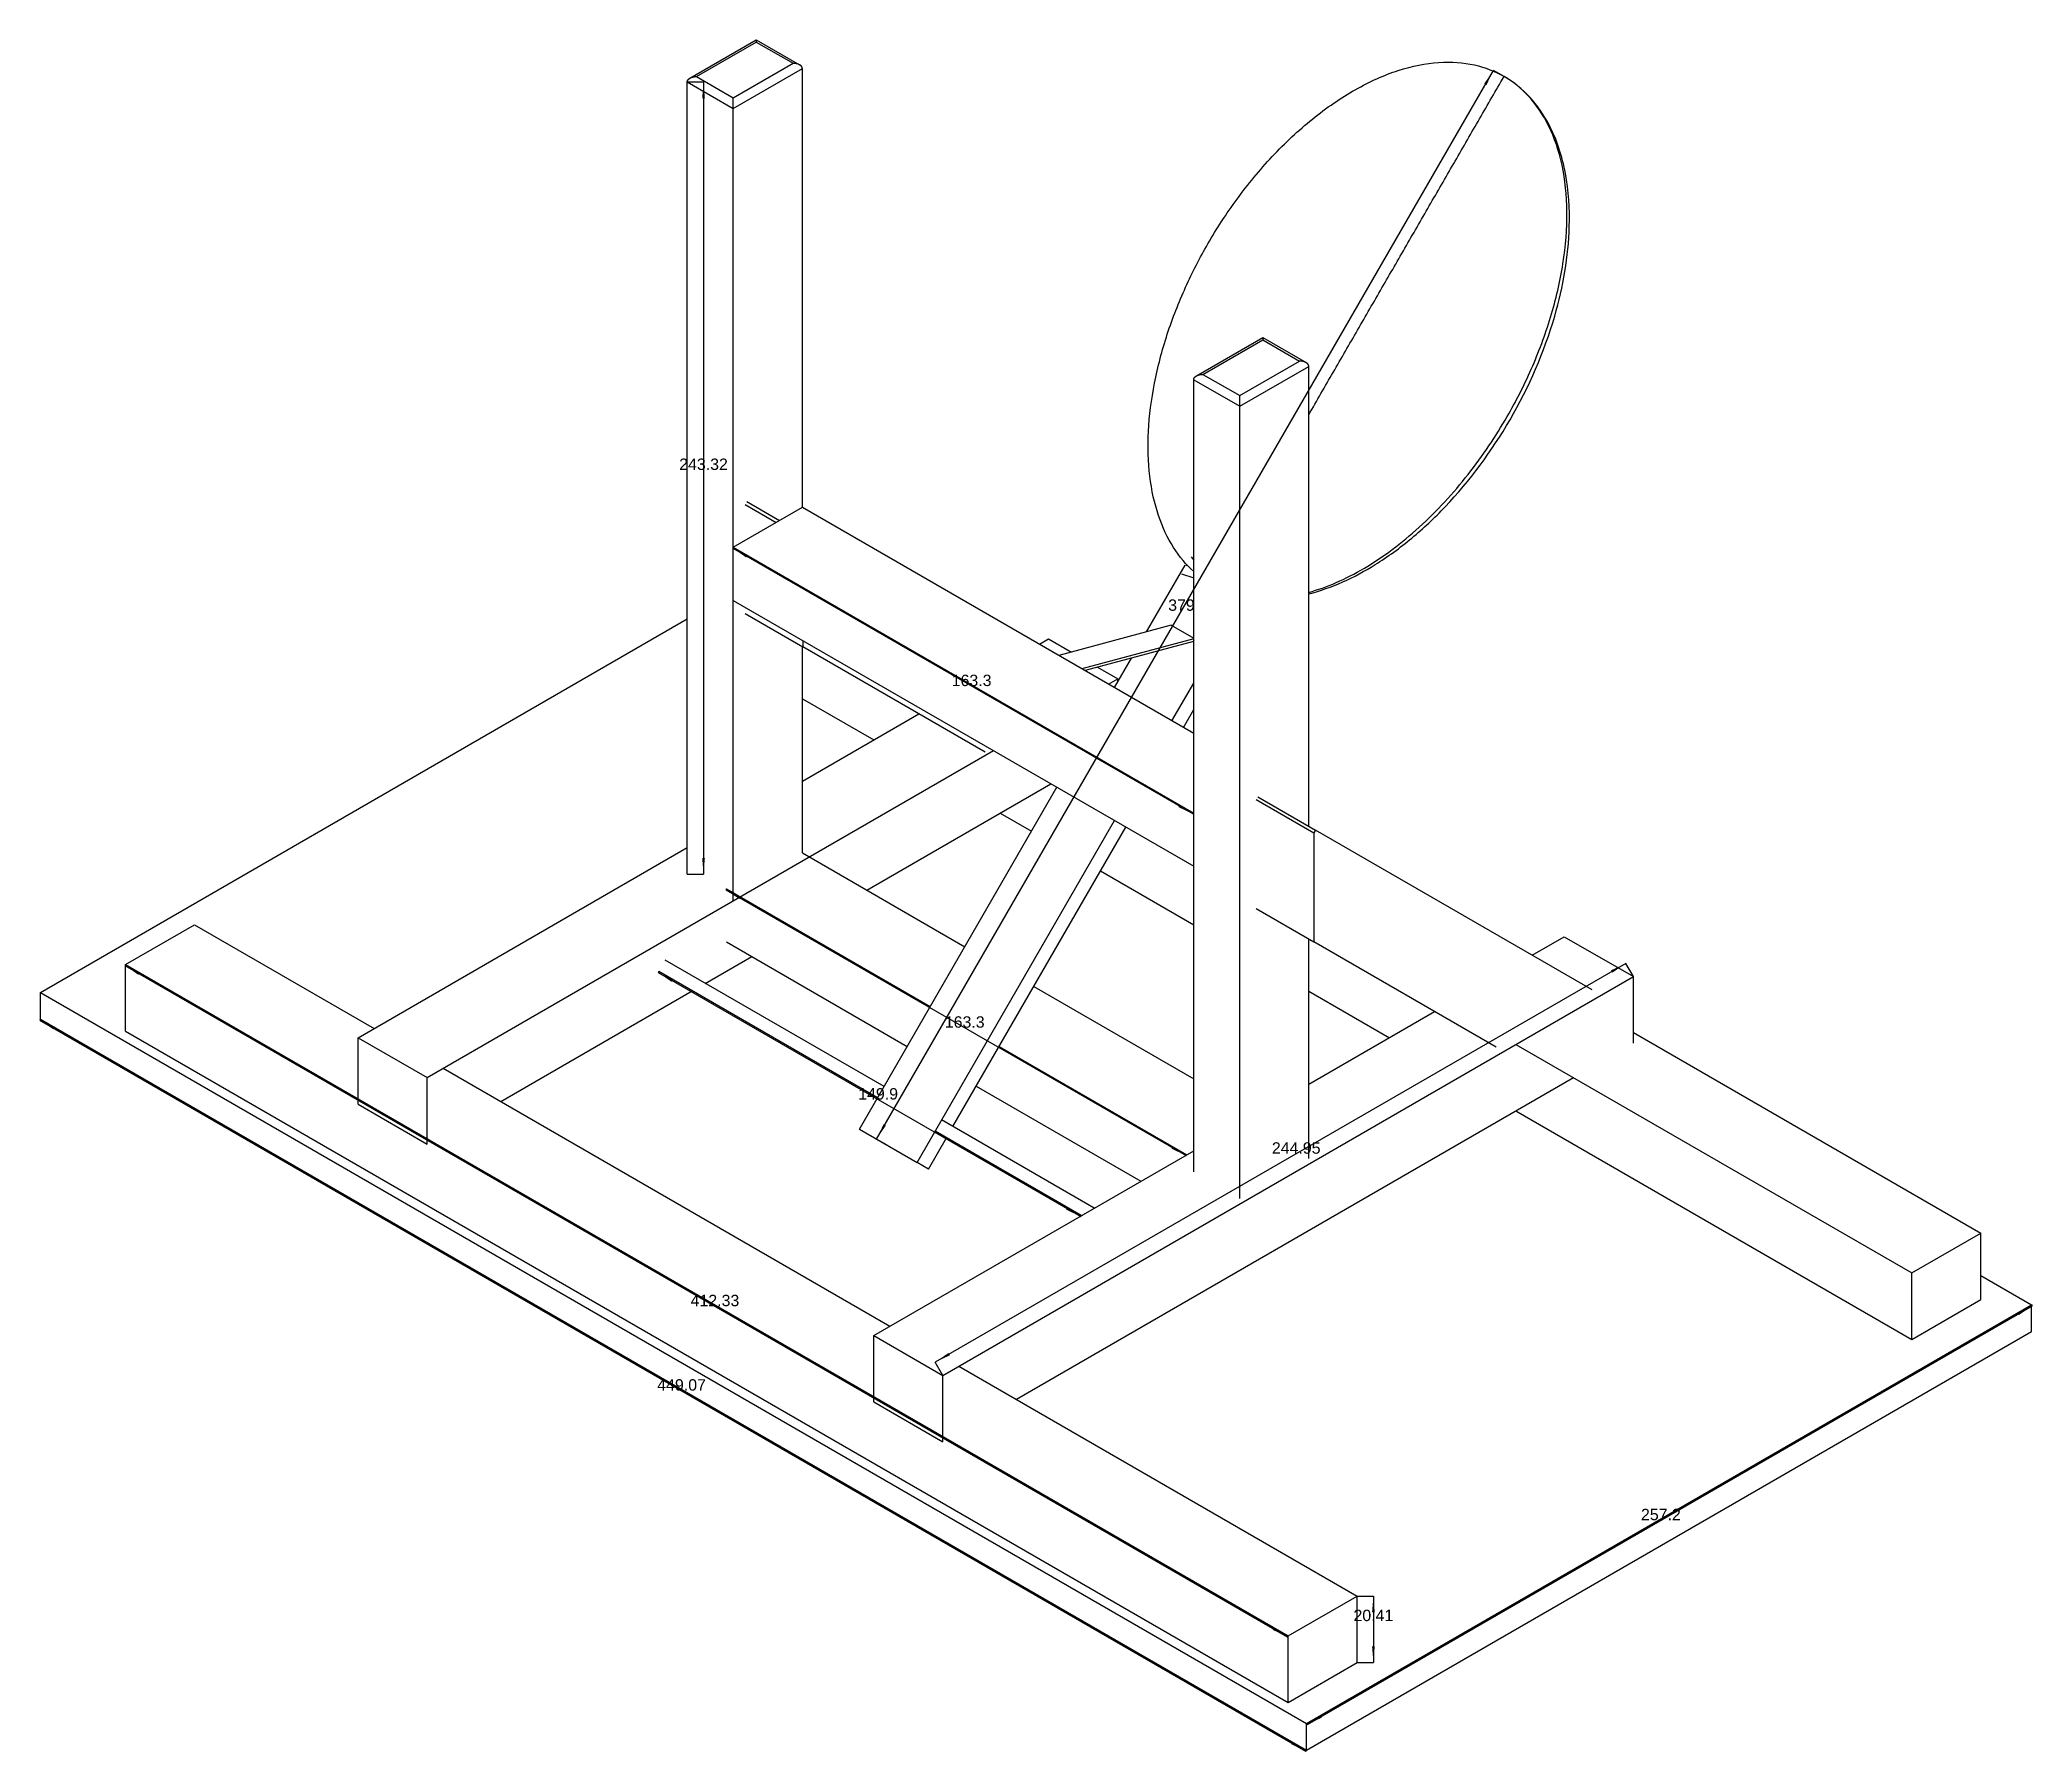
# Model space of a CAD drawing. Header units: millimetres. Extents: x 43 to 655, y 61 to 587.
import ezdxf
from ezdxf.enums import TextEntityAlignment as Align

# ---------------------------------------------------------------- set-up
doc = ezdxf.new("R2010")
doc.units = ezdxf.units.MM
doc.layers.get('0').update_dxf_attribs({"linetype": 'CONTINUOUS'})
for name, color, linetype in [('Dimension014', 7, 'CONTINUOUS'), ('Dimension015', 7, 'CONTINUOUS'), ('Dimension016', 7, 'CONTINUOUS'), ('Dimension017', 7, 'CONTINUOUS'), ('Dimension018', 7, 'CONTINUOUS'), ('Dimension019', 7, 'CONTINUOUS'), ('Dimension020', 7, 'CONTINUOUS'), ('Dimension021', 7, 'CONTINUOUS'), ('Dimension022', 7, 'CONTINUOUS'), ('Dimension023', 7, 'CONTINUOUS'), ('View002', 7, 'CONTINUOUS')]:
    doc.layers.add(name, color=color, linetype=linetype)
doc.styles.get("Standard").update_dxf_attribs({"font": 'arial.ttf'})
doc.dimstyles.get("Standard").update_dxf_attribs({"dimscale": 0, "dimtxt": 2.5, "dimasz": 2.5, "dimexe": 1.25, "dimexo": 0.625, "dimtad": 1, "dimtxsty": 'STANDARD', "dimcen": 2.5, "dimazin": 3, "dimtfac": 1, "dimtmove": 0, "dimatfit": 3})

# ---------------------------------------------------------------- blocks, each defined once
blk = doc.blocks.new('*Dimension014')
at = {"color": 0}
for points in [[(47.2041, 283.829), (46.7874, 283.107), (42.6656, 285.968)], [(427.453, 64.2922), (427.036, 63.5705), (431.574, 61.4314)]]:
    blk.add_solid(points, dxfattribs=at)
at = {"layer": 'Dimension014'}
for p, q in [((42.8331, 286.258), (42.6656, 285.968)), ((42.6656, 285.968), (431.574, 61.4314)), ((431.742, 61.7214), (431.574, 61.4314))]:
    blk.add_line(p, q, dxfattribs=at)
blk.add_text('449.07', height=3.5, dxfattribs=at).set_placement((239.787, 172.16), align=Align.CENTER)
blk = doc.blocks.new('*Dimension015')
at = {"color": 0}
for points in [[(73.367, 300.567), (72.9504, 299.845), (68.8286, 302.706)], [(421.796, 99.4016), (421.379, 98.6799), (425.918, 96.5407)]]:
    blk.add_solid(points, dxfattribs=at)
at = {"layer": 'Dimension015'}
for p, q in [((68.9961, 302.996), (68.8286, 302.706)), ((68.8286, 302.706), (425.918, 96.5407)), ((426.085, 96.8308), (425.918, 96.5407))]:
    blk.add_line(p, q, dxfattribs=at)
blk.add_text('412.33', height=3.5, dxfattribs=at).set_placement((250.041, 198.083), align=Align.CENTER)
blk = doc.blocks.new('*Dimension016')
at = {"color": 0}
for points in [[(451.882, 104.078), (452.715, 104.078), (452.298, 109.078)], [(451.882, 93.6658), (452.715, 93.6658), (452.298, 88.6658)]]:
    blk.add_solid(points, dxfattribs=at)
at = {"layer": 'Dimension016'}
for p, q in [((447.298, 109.078), (452.298, 109.078)), ((452.298, 109.078), (452.298, 88.6658)), ((447.298, 88.6658), (452.298, 88.6658))]:
    blk.add_line(p, q, dxfattribs=at)
blk.add_text('20.41', height=3.5, dxfattribs=at).set_placement((452.298, 101.372), align=Align.CENTER)
blk = doc.blocks.new('*Dimension017')
at = {"color": 0}
for points in [[(650.109, 196.055), (650.526, 195.334), (654.648, 198.195)], [(436.031, 72.4572), (436.448, 71.7355), (431.909, 69.5963)]]:
    blk.add_solid(points, dxfattribs=at)
at = {"layer": 'Dimension017'}
for p, q in [((431.909, 69.5963), (654.648, 198.195)), ((654.48, 198.485), (654.648, 198.195)), ((431.742, 69.8864), (431.909, 69.5963))]:
    blk.add_line(p, q, dxfattribs=at)
blk.add_text('257.2', height=3.5, dxfattribs=at).set_placement((540.611, 132.355), align=Align.CENTER)
blk = doc.blocks.new('*Dimension018')
at = {"color": 0}
for points in [[(525.697, 300.501), (525.28, 301.223), (529.818, 303.362)], [(322.225, 183.027), (321.808, 183.748), (317.686, 180.888)]]:
    blk.add_solid(points, dxfattribs=at)
at = {"layer": 'Dimension018'}
for p, q in [((529.818, 303.362), (317.686, 180.888)), ((532.151, 299.322), (529.818, 303.362)), ((320.019, 176.847), (317.686, 180.888))]:
    blk.add_line(p, q, dxfattribs=at)
blk.add_text('244.95', height=3.5, dxfattribs=at).set_placement((428.585, 244.915), align=Align.CENTER)
blk = doc.blocks.new('*Dimension019')
at = {"color": 0}
for points in [[(260.043, 428.757), (259.627, 428.035), (255.505, 430.896)], [(392.804, 352.107), (392.388, 351.386), (396.926, 349.246)]]:
    blk.add_solid(points, dxfattribs=at)
at = {"layer": 'Dimension019'}
for p, q in [((255.672, 431.186), (255.505, 430.896)), ((255.505, 430.896), (396.926, 349.246)), ((397.094, 349.536), (396.926, 349.246))]:
    blk.add_line(p, q, dxfattribs=at)
blk.add_text('163.3', height=3.5, dxfattribs=at).set_placement((328.883, 388.531), align=Align.CENTER)
blk = doc.blocks.new('*Dimension020')
at = {"color": 0}
for points in [[(237.123, 298.427), (236.706, 297.705), (232.584, 300.566)], [(358.277, 228.478), (357.861, 227.756), (362.399, 225.617)]]:
    blk.add_solid(points, dxfattribs=at)
at = {"layer": 'Dimension020'}
for p, q in [((232.752, 300.856), (232.584, 300.566)), ((232.584, 300.566), (362.399, 225.617)), ((362.567, 225.907), (362.399, 225.617))]:
    blk.add_line(p, q, dxfattribs=at)
blk.add_text('149.9', height=3.5, dxfattribs=at).set_placement((300.159, 261.551), align=Align.CENTER)
blk = doc.blocks.new('*Dimension021')
at = {"color": 0}
for points in [[(257.922, 323.837), (257.505, 323.115), (253.383, 325.976)], [(390.683, 247.187), (390.266, 246.466), (394.805, 244.327)]]:
    blk.add_solid(points, dxfattribs=at)
at = {"layer": 'Dimension021'}
for p, q in [((253.551, 326.266), (253.383, 325.976)), ((253.383, 325.976), (394.805, 244.327)), ((394.972, 244.617), (394.805, 244.327))]:
    blk.add_line(p, q, dxfattribs=at)
blk.add_text('163.3', height=3.5, dxfattribs=at).set_placement((326.762, 283.611), align=Align.CENTER)
blk = doc.blocks.new('*Dimension022')
at = {"color": 0}
for points in [[(487.03, 573.093), (486.309, 573.51), (489.169, 577.632)], [(302.53, 253.53), (301.809, 253.947), (299.669, 249.408)]]:
    blk.add_solid(points, dxfattribs=at)
at = {"layer": 'Dimension022'}
for p, q in [((299.669, 249.408), (489.169, 577.632)), ((492.417, 575.757), (489.169, 577.632)), ((302.917, 247.533), (299.669, 249.408))]:
    blk.add_line(p, q, dxfattribs=at)
blk.add_text('379', height=3.5, dxfattribs=at).set_placement((393.337, 411.645), align=Align.CENTER)
blk = doc.blocks.new('*Dimension023')
at = {"color": 0}
for points in [[(246.113, 569.073), (246.947, 569.073), (246.53, 574.073)], [(246.113, 335.757), (246.947, 335.757), (246.53, 330.757)]]:
    blk.add_solid(points, dxfattribs=at)
at = {"layer": 'Dimension023'}
for p, q in [((241.53, 574.073), (246.53, 574.073)), ((246.53, 574.073), (246.53, 330.757)), ((241.53, 330.757), (246.53, 330.757))]:
    blk.add_line(p, q, dxfattribs=at)
blk.add_text('243.32', height=3.5, dxfattribs=at).set_placement((246.53, 454.915), align=Align.CENTER)

msp = doc.modelspace()

# ---------------------------------------------------------------- linework, layer by layer
at = {"layer": 'View002'}
for p, q in [((242.359, 575.228), (262.743, 586.997)), ((244.359, 575.706), (262.743, 586.32)), ((262.743, 586.997), (276.057, 579.31)), ((262.743, 586.32), (274.057, 579.789)), ((244.359, 575.706), (255.672, 569.174)), ((255.672, 569.174), (274.057, 579.789)), ((255.672, 565.908), (276.885, 578.156)), ((276.885, 443.434), (276.885, 578.156)), ((241.53, 330.757), (241.53, 574.073)), ((241.53, 574.073), (255.672, 565.908)), ((255.672, 322.592), (255.672, 565.908)), ((397.922, 483.78), (418.307, 495.549)), ((399.922, 484.258), (418.307, 494.873)), ((418.307, 495.549), (431.621, 487.863)), ((418.307, 494.873), (429.621, 488.341)), ((399.922, 484.258), (411.236, 477.726)), ((411.236, 477.726), (429.621, 488.341)), ((411.236, 474.46), (432.449, 486.708)), ((432.449, 345.505), (432.449, 486.708)), ((397.094, 239.309), (397.094, 482.625)), ((397.094, 482.625), (411.236, 474.46)), ((411.236, 231.144), (411.236, 474.46)), ((255.672, 431.186), (276.885, 443.434)), ((259.328, 444.301), (268.858, 438.799)), ((259.828, 445.167), (269.858, 439.376)), ((276.885, 443.434), (397.094, 374.031)), ((255.672, 414.856), (255.672, 431.186)), ((255.672, 431.186), (397.094, 349.536)), ((382.622, 405.183), (394.432, 425.637)), ((393.31, 423.007), (397.094, 421.754)), ((394.73, 425.465), (394.949, 425.846)), ((396.31, 428.203), (397.094, 427.184)), ((255.672, 414.856), (397.094, 333.207)), ((259.328, 410.815), (277.006, 400.609)), ((42.8331, 294.423), (241.53, 409.141)), ((390.172, 407.206), (355.654, 397.957)), ((390.172, 407.206), (397.094, 403.21)), ((276.885, 337.289), (276.885, 400.678)), ((277.006, 402.539), (277.006, 400.609)), ((333.006, 368.277), (277.006, 400.609)), ((349.717, 401.384), (352.546, 403.017)), ((352.546, 403.017), (359.518, 398.992)), ((397.094, 403.083), (362.725, 393.874)), ((397.06, 402.229), (363.725, 393.297)), ((397.094, 402.392), (397.06, 402.229)), ((367.589, 394.332), (373.759, 390.77)), ((372.751, 388.086), (377.962, 397.112)), ((370.931, 389.137), (373.759, 390.77)), ((373.759, 389.831), (373.759, 390.77)), ((390.429, 377.879), (397.094, 389.423)), ((276.885, 384.646), (298.806, 371.99)), ((276.885, 359.334), (312.69, 380.006)), ((393.929, 375.859), (397.094, 381.34)), ((161.627, 268.295), (335.575, 368.724)), ((294.432, 252.432), (355.073, 357.467)), ((296.684, 325.858), (353.253, 358.518)), ((337.697, 349.536), (347.295, 343.995)), ((397.094, 333.207), (397.094, 349.536)), ((416.306, 353.67), (433.984, 343.464)), ((416.806, 354.536), (434.484, 344.33)), ((312.109, 242.226), (372.751, 347.261)), ((323.157, 253.279), (376.251, 345.24)), ((434.484, 344.33), (433.984, 343.464)), ((433.984, 343.464), (433.984, 309.978)), ((519.484, 295.255), (434.484, 344.33)), ((140.414, 280.543), (241.53, 338.922)), ((276.885, 337.289), (326.789, 308.477)), ((368.473, 331.768), (397.094, 315.244)), ((253.551, 326.266), (316.183, 290.106)), ((416.306, 320.184), (433.984, 309.978)), ((68.9961, 302.996), (90.2093, 315.244)), ((90.2093, 315.244), (145.364, 283.4)), ((253.551, 309.936), (309.112, 277.858)), ((432.449, 243.392), (432.449, 310.864)), ((489.984, 277.646), (433.984, 309.978)), ((501.082, 305.879), (510.938, 311.569)), ((510.938, 311.569), (532.151, 299.322)), ((68.9961, 282.584), (68.9961, 302.996)), ((68.9961, 302.996), (426.085, 96.8308)), ((299.98, 262.042), (232.752, 300.856)), ((301.98, 265.506), (234.752, 304.32)), ((247.066, 297.211), (261.329, 305.446)), ((42.8331, 286.258), (42.8331, 294.423)), ((42.8331, 294.423), (431.742, 69.8864)), ((184.254, 260.947), (243.066, 294.901)), ((320.019, 176.847), (532.151, 299.322)), ((347.967, 296.25), (397.094, 267.887)), ((432.449, 294.831), (457.198, 280.543)), ((532.151, 278.91), (532.151, 299.322)), ((432.449, 266.254), (471.082, 288.559)), ((42.8331, 286.258), (431.742, 61.7214)), ((68.9961, 282.584), (426.085, 76.4184)), ((532.151, 282.176), (638.924, 220.53)), ((140.414, 260.13), (140.414, 280.543)), ((140.414, 280.543), (161.627, 268.295)), ((337.36, 277.879), (394.972, 244.617)), ((496.089, 278.501), (617.711, 208.283)), ((166.577, 271.153), (303.756, 191.953)), ((161.627, 247.883), (161.627, 268.295)), ((330.289, 265.632), (380.83, 236.452)), ((342.646, 169.499), (513.766, 268.295)), ((140.414, 260.13), (161.627, 247.883)), ((496.089, 258.089), (617.711, 187.87)), ((294.432, 252.432), (312.109, 242.226)), ((362.567, 225.907), (317.657, 251.836)), ((366.567, 228.217), (319.657, 255.3)), ((298.806, 189.095), (397.094, 245.841)), ((315.609, 240.205), (321.157, 249.815)), ((394.972, 244.617), (397.094, 245.841)), ((315.609, 240.205), (312.109, 242.226)), ((617.711, 208.283), (638.924, 220.53)), ((638.924, 200.118), (638.924, 220.53)), ((617.711, 187.87), (617.711, 208.283)), ((638.924, 207.466), (654.48, 198.485)), ((431.742, 69.8864), (654.48, 198.485)), ((617.711, 187.87), (638.924, 200.118)), ((654.48, 190.32), (654.48, 198.485)), ((431.742, 61.7214), (654.48, 190.32)), ((298.806, 168.682), (298.806, 189.095)), ((298.806, 189.095), (320.019, 176.847)), ((324.969, 179.705), (447.298, 109.078)), ((320.019, 156.435), (320.019, 176.847)), ((298.806, 168.682), (320.019, 156.435)), ((426.085, 96.8308), (447.298, 109.078)), ((447.298, 88.6658), (447.298, 109.078)), ((426.085, 76.4184), (426.085, 96.8308)), ((426.085, 76.4184), (447.298, 88.6658)), ((431.742, 61.7214), (431.742, 69.8864))]:
    msp.add_line(p, q, dxfattribs=at)
for points, degree, knots in [([(262.743, 586.997), (262.743, 586.996), (262.743, 586.936), (262.743, 586.821), (262.743, 586.705), (262.743, 586.534), (262.743, 586.32)], 3, [0.785398, 0.785398, 0.785398, 0.785398, 1.1781, 1.1781, 1.1781, 1.5708, 1.5708, 1.5708, 1.5708]), ([(242.359, 575.228), (242.397, 575.249), (242.435, 575.27), (242.474, 575.291), (242.554, 575.331), (242.636, 575.369), (242.722, 575.405), (242.809, 575.44), (242.898, 575.472), (242.99, 575.502), (243.084, 575.531), (243.179, 575.558), (243.276, 575.582), (243.619, 575.663), (243.988, 575.705), (244.359, 575.706)], 3, [3.92699, 3.92699, 3.92699, 3.92699, 3.98309, 3.98309, 3.98309, 4.09529, 4.09529, 4.09529, 4.20749, 4.20749, 4.20749, 4.31969, 4.31969, 4.31969, 4.71239, 4.71239, 4.71239, 4.71239]), ([(276.057, 579.31), (276.019, 579.331), (275.98, 579.352), (275.942, 579.373), (275.862, 579.413), (275.779, 579.451), (275.694, 579.487), (275.607, 579.522), (275.517, 579.555), (275.425, 579.585), (275.332, 579.614), (275.237, 579.64), (275.139, 579.664), (274.797, 579.745), (274.427, 579.788), (274.057, 579.789)], 3, [0.785398, 0.785398, 0.785398, 0.785398, 0.841498, 0.841498, 0.841498, 0.953698, 0.953698, 0.953698, 1.0659, 1.0659, 1.0659, 1.1781, 1.1781, 1.1781, 1.5708, 1.5708, 1.5708, 1.5708]), ([(276.885, 578.156), (276.883, 578.201), (276.881, 578.247), (276.874, 578.293), (276.868, 578.338), (276.857, 578.384), (276.845, 578.429), (276.83, 578.474), (276.815, 578.519), (276.795, 578.563), (276.775, 578.608), (276.751, 578.651), (276.727, 578.695), (276.698, 578.738), (276.67, 578.78), (276.638, 578.822), (276.605, 578.864), (276.569, 578.905), (276.533, 578.945), (276.492, 578.985), (276.452, 579.024), (276.366, 579.101), (276.268, 579.174), (276.168, 579.245), (276.057, 579.31)], 2, [0, 0, 0, 0.0560999, 0.0560999, 0.1122, 0.1122, 0.1683, 0.1683, 0.224399, 0.224399, 0.280499, 0.280499, 0.336599, 0.336599, 0.392699, 0.392699, 0.448799, 0.448799, 0.504899, 0.504899, 0.560999, 0.560999, 0.673198, 0.673198, 0.785398, 0.785398, 0.785398]), ([(397.094, 423.739), (394.831, 425.768), (392.743, 428.215), (390.915, 431.084), (389.087, 433.951), (387.519, 437.24), (386.286, 440.911), (385.051, 444.581), (384.15, 448.632), (383.63, 452.978), (383.107, 457.323), (382.965, 461.962), (383.21, 466.771), (383.453, 471.581), (384.082, 476.56), (385.063, 481.572), (386.043, 486.584), (387.375, 491.628), (388.993, 496.576), (390.61, 501.525), (392.513, 506.378), (394.618, 511.033), (396.723, 515.69), (399.03, 520.151), (401.455, 524.351), (404.106, 528.943), (407.098, 533.569), (410.411, 538.09), (413.722, 542.611), (417.356, 547.027), (421.246, 551.178), (425.135, 555.329), (429.28, 559.212), (433.572, 562.676), (437.862, 566.141), (442.296, 569.184), (446.737, 571.692), (451.177, 574.203), (455.622, 576.178), (459.931, 577.573), (464.241, 578.97), (468.414, 579.788), (472.339, 580.052), (476.265, 580.319), (479.942, 580.035), (483.302, 579.284), (486.664, 578.535), (489.709, 577.321), (492.417, 575.757)], 3, [4.84642, 4.84642, 4.84642, 4.84642, 5.02602, 5.02602, 5.02602, 5.20561, 5.20561, 5.20561, 5.38521, 5.38521, 5.38521, 5.5648, 5.5648, 5.5648, 5.7444, 5.7444, 5.7444, 5.92399, 5.92399, 5.92399, 6.10359, 6.10359, 6.10359, 6.28319, 6.28319, 6.28319, 6.47953, 6.47953, 6.47953, 6.67588, 6.67588, 6.67588, 6.87223, 6.87223, 6.87223, 7.06858, 7.06858, 7.06858, 7.26493, 7.26493, 7.26493, 7.46128, 7.46128, 7.46128, 7.65763, 7.65763, 7.65763, 7.85398, 7.85398, 7.85398, 7.85398]), ([(432.449, 417.319), (437.969, 418.843), (443.759, 421.353), (449.519, 424.759), (455.279, 428.158), (461, 432.447), (466.391, 437.352), (471.785, 442.255), (476.845, 447.765), (481.381, 453.533), (485.922, 459.301), (489.94, 465.32), (493.379, 471.278), (496.03, 475.87), (498.541, 480.774), (500.8, 485.904), (503.06, 491.033), (505.067, 496.387), (506.716, 501.832), (508.367, 507.275), (509.657, 512.807), (510.511, 518.255), (511.367, 523.703), (511.785, 529.064), (511.737, 534.164), (511.691, 539.265), (511.179, 544.102), (510.233, 548.531), (509.288, 552.963), (507.909, 556.985), (506.176, 560.517), (504.444, 564.05), (502.359, 567.092), (500.029, 569.627), (497.699, 572.164), (495.125, 574.194), (492.417, 575.757)], 3, [5.26393, 5.26393, 5.26393, 5.26393, 5.51875, 5.51875, 5.51875, 5.77356, 5.77356, 5.77356, 6.02837, 6.02837, 6.02837, 6.28319, 6.28319, 6.28319, 6.47953, 6.47953, 6.47953, 6.67588, 6.67588, 6.67588, 6.87223, 6.87223, 6.87223, 7.06858, 7.06858, 7.06858, 7.26493, 7.26493, 7.26493, 7.46128, 7.46128, 7.46128, 7.65763, 7.65763, 7.65763, 7.85398, 7.85398, 7.85398, 7.85398]), ([(432.449, 416.857), (435.971, 417.751), (439.459, 418.992), (442.868, 420.511), (446.279, 422.03), (449.611, 423.827), (452.847, 425.841), (456.731, 428.261), (460.474, 430.995), (464.056, 433.972), (467.638, 436.95), (471.06, 440.171), (474.311, 443.583), (481.948, 451.605), (488.647, 460.663), (494.267, 470.334), (500.101, 480.388), (504.785, 491.128), (507.987, 502.18), (509.295, 506.701), (510.351, 511.274), (511.116, 515.862), (511.88, 520.449), (512.352, 525.053), (512.479, 529.619), (512.631, 535.176), (512.275, 540.681), (511.28, 545.971), (510.285, 551.256), (508.65, 556.325), (506.264, 560.888), (504.633, 564.009), (502.651, 566.888), (500.329, 569.402), (498.008, 571.918), (495.346, 574.068), (492.417, 575.757)], 3, [0.159305, 0.159305, 0.159305, 0.159305, 0.198772, 0.198772, 0.198772, 0.238239, 0.238239, 0.238239, 0.297798, 0.297798, 0.297798, 0.357358, 0.357358, 0.357358, 0.497308, 0.497308, 0.497308, 0.642755, 0.642755, 0.642755, 0.702258, 0.702258, 0.702258, 0.761761, 0.761761, 0.761761, 0.821321, 0.821321, 0.821321, 0.880881, 0.880881, 0.880881, 0.94044, 0.94044, 0.94044, 1, 1, 1, 1]), ([(241.53, 574.073), (241.532, 574.119), (241.535, 574.165), (241.541, 574.21), (241.548, 574.256), (241.559, 574.301), (241.57, 574.347), (241.586, 574.391), (241.601, 574.436), (241.621, 574.481), (241.641, 574.525), (241.665, 574.569), (241.689, 574.612), (241.717, 574.655), (241.745, 574.698), (241.778, 574.74), (241.81, 574.782), (241.847, 574.822), (241.883, 574.863), (241.923, 574.902), (241.964, 574.942), (242.05, 575.019), (242.147, 575.091), (242.248, 575.162), (242.359, 575.228)], 2, [3.14159, 3.14159, 3.14159, 3.19769, 3.19769, 3.25379, 3.25379, 3.30989, 3.30989, 3.36599, 3.36599, 3.42209, 3.42209, 3.47819, 3.47819, 3.53429, 3.53429, 3.59039, 3.59039, 3.64649, 3.64649, 3.70259, 3.70259, 3.81479, 3.81479, 3.92699, 3.92699, 3.92699]), ([(255.672, 565.908), (255.672, 566.005), (255.672, 566.101), (255.672, 566.207), (255.672, 566.312), (255.672, 566.426), (255.672, 566.539), (255.672, 566.659), (255.672, 566.778), (255.672, 566.903), (255.672, 567.027), (255.672, 567.282), (255.672, 567.541), (255.672, 567.67), (255.672, 567.8), (255.672, 568.057), (255.672, 568.304), (255.672, 568.423), (255.672, 568.543), (255.672, 568.656), (255.672, 568.77), (255.672, 568.875), (255.672, 568.981), (255.672, 569.078), (255.672, 569.174)], 2, [3.14159, 3.14159, 3.14159, 3.25379, 3.25379, 3.36599, 3.36599, 3.47819, 3.47819, 3.59039, 3.59039, 3.70259, 3.70259, 3.92699, 3.92699, 4.03919, 4.03919, 4.26359, 4.26359, 4.37579, 4.37579, 4.48799, 4.48799, 4.60019, 4.60019, 4.71239, 4.71239, 4.71239]), ([(418.307, 495.549), (418.307, 495.548), (418.307, 495.488), (418.307, 495.373), (418.307, 495.257), (418.307, 495.086), (418.307, 494.873)], 3, [0.785398, 0.785398, 0.785398, 0.785398, 1.1781, 1.1781, 1.1781, 1.5708, 1.5708, 1.5708, 1.5708]), ([(397.094, 482.625), (397.096, 482.671), (397.098, 482.717), (397.105, 482.763), (397.111, 482.808), (397.122, 482.854), (397.134, 482.899), (397.149, 482.944), (397.165, 482.989), (397.184, 483.033), (397.204, 483.077), (397.228, 483.121), (397.252, 483.165), (397.281, 483.208), (397.309, 483.25), (397.341, 483.292), (397.374, 483.334), (397.41, 483.375), (397.447, 483.415), (397.487, 483.455), (397.527, 483.494), (397.613, 483.571), (397.711, 483.644), (397.811, 483.715), (397.922, 483.78)], 2, [3.14159, 3.14159, 3.14159, 3.19769, 3.19769, 3.25379, 3.25379, 3.30989, 3.30989, 3.36599, 3.36599, 3.42209, 3.42209, 3.47819, 3.47819, 3.53429, 3.53429, 3.59039, 3.59039, 3.64649, 3.64649, 3.70259, 3.70259, 3.81479, 3.81479, 3.92699, 3.92699, 3.92699]), ([(397.922, 483.78), (397.96, 483.801), (397.999, 483.822), (398.037, 483.843), (398.117, 483.883), (398.2, 483.921), (398.285, 483.957), (398.372, 483.992), (398.462, 484.024), (398.554, 484.055), (398.647, 484.084), (398.742, 484.11), (398.84, 484.134), (399.182, 484.215), (399.552, 484.258), (399.922, 484.258)], 3, [3.92699, 3.92699, 3.92699, 3.92699, 3.98309, 3.98309, 3.98309, 4.09529, 4.09529, 4.09529, 4.20749, 4.20749, 4.20749, 4.31969, 4.31969, 4.31969, 4.71239, 4.71239, 4.71239, 4.71239]), ([(431.621, 487.863), (431.582, 487.884), (431.544, 487.905), (431.505, 487.926), (431.425, 487.966), (431.343, 488.004), (431.257, 488.04), (431.17, 488.074), (431.081, 488.107), (430.989, 488.137), (430.895, 488.166), (430.8, 488.193), (430.703, 488.217), (430.36, 488.298), (429.991, 488.34), (429.621, 488.341)], 3, [0.785398, 0.785398, 0.785398, 0.785398, 0.841498, 0.841498, 0.841498, 0.953698, 0.953698, 0.953698, 1.0659, 1.0659, 1.0659, 1.1781, 1.1781, 1.1781, 1.5708, 1.5708, 1.5708, 1.5708]), ([(432.449, 486.708), (432.447, 486.754), (432.444, 486.799), (432.438, 486.845), (432.431, 486.891), (432.42, 486.936), (432.409, 486.981), (432.393, 487.026), (432.378, 487.071), (432.358, 487.116), (432.338, 487.16), (432.314, 487.204), (432.29, 487.247), (432.262, 487.29), (432.234, 487.333), (432.201, 487.375), (432.169, 487.416), (432.132, 487.457), (432.096, 487.498), (432.056, 487.537), (432.015, 487.577), (431.929, 487.654), (431.832, 487.726), (431.731, 487.797), (431.621, 487.863)], 2, [0, 0, 0, 0.0560999, 0.0560999, 0.1122, 0.1122, 0.1683, 0.1683, 0.224399, 0.224399, 0.280499, 0.280499, 0.336599, 0.336599, 0.392699, 0.392699, 0.448799, 0.448799, 0.504899, 0.504899, 0.560999, 0.560999, 0.673198, 0.673198, 0.785398, 0.785398, 0.785398]), ([(411.236, 474.46), (411.236, 474.557), (411.236, 474.654), (411.236, 474.759), (411.236, 474.865), (411.236, 474.978), (411.236, 475.091), (411.236, 475.211), (411.236, 475.331), (411.236, 475.455), (411.236, 475.58), (411.236, 475.834), (411.236, 476.093), (411.236, 476.223), (411.236, 476.352), (411.236, 476.609), (411.236, 476.856), (411.236, 476.976), (411.236, 477.095), (411.236, 477.209), (411.236, 477.322), (411.236, 477.428), (411.236, 477.533), (411.236, 477.63), (411.236, 477.726)], 2, [3.14159, 3.14159, 3.14159, 3.25379, 3.25379, 3.36599, 3.36599, 3.47819, 3.47819, 3.59039, 3.59039, 3.70259, 3.70259, 3.92699, 3.92699, 4.03919, 4.03919, 4.26359, 4.26359, 4.37579, 4.37579, 4.48799, 4.48799, 4.60019, 4.60019, 4.71239, 4.71239, 4.71239])]:
    msp.add_open_spline(points, degree=degree, knots=knots, dxfattribs=at)
msp.add_open_spline([(432.449, 471.889), (492.417, 575.757)], degree=1, dxfattribs=at)

# ---------------------------------------------------------------- dimensions: what is measured, and where the dimension line sits
at = {"layer": 'Dimension014'}
dim = msp.add_aligned_dim(p1=(42.8331, 286.258), p2=(431.742, 61.7214), distance=-0.3348, text='449.07', dimstyle='STANDARD', dxfattribs=at)
dim.commit()
dim.dimension.update_dxf_attribs({"geometry": '*Dimension014', "text_midpoint": (237.287, 176.49)})
at = {"layer": 'Dimension015'}
dim = msp.add_aligned_dim(p1=(68.9961, 302.996), p2=(426.085, 96.8308), distance=-0.3349, text='412.33', dimstyle='STANDARD', dxfattribs=at)
dim.commit()
dim.dimension.update_dxf_attribs({"geometry": '*Dimension015', "text_midpoint": (247.541, 202.413)})
at = {"layer": 'Dimension016'}
dim = msp.add_aligned_dim(p1=(447.298, 109.078), p2=(447.298, 88.6658), distance=5, text='20.41', dimstyle='STANDARD', dxfattribs=at)
dim.commit()
dim.dimension.update_dxf_attribs({"geometry": '*Dimension016', "text_midpoint": (447.298, 101.372)})
at = {"layer": 'Dimension017'}
dim = msp.add_aligned_dim(p1=(431.742, 69.8864), p2=(654.48, 198.485), distance=-0.3354, text='257.2', dimstyle='STANDARD', dxfattribs=at)
dim.commit()
dim.dimension.update_dxf_attribs({"geometry": '*Dimension017', "text_midpoint": (543.111, 136.686)})
at = {"layer": 'Dimension018'}
dim = msp.add_aligned_dim(p1=(532.151, 299.322), p2=(320.019, 176.847), distance=-4.6654, text='244.95', dimstyle='STANDARD', dxfattribs=at)
dim.commit()
dim.dimension.update_dxf_attribs({"geometry": '*Dimension018', "text_midpoint": (426.085, 240.585)})
at = {"layer": 'Dimension019'}
dim = msp.add_aligned_dim(p1=(255.672, 431.186), p2=(397.094, 349.536), distance=-0.3348, text='163.3', dimstyle='STANDARD', dxfattribs=at)
dim.commit()
dim.dimension.update_dxf_attribs({"geometry": '*Dimension019', "text_midpoint": (326.383, 392.861)})
at = {"layer": 'Dimension020'}
dim = msp.add_aligned_dim(p1=(232.752, 300.856), p2=(362.567, 225.907), distance=-0.3355, text='149.9', dimstyle='STANDARD', dxfattribs=at)
dim.commit()
dim.dimension.update_dxf_attribs({"geometry": '*Dimension020', "text_midpoint": (297.659, 265.882)})
at = {"layer": 'Dimension021'}
dim = msp.add_aligned_dim(p1=(253.551, 326.266), p2=(394.972, 244.617), distance=-0.335, text='163.3', dimstyle='STANDARD', dxfattribs=at)
dim.commit()
dim.dimension.update_dxf_attribs({"geometry": '*Dimension021', "text_midpoint": (324.262, 287.942)})
at = {"layer": 'Dimension022'}
dim = msp.add_aligned_dim(p1=(302.917, 247.533), p2=(492.417, 575.757), distance=3.7499, text='379', dimstyle='STANDARD', dxfattribs=at)
dim.commit()
dim.dimension.update_dxf_attribs({"geometry": '*Dimension022', "text_midpoint": (397.667, 414.145)})
at = {"layer": 'Dimension023'}
dim = msp.add_aligned_dim(p1=(241.53, 574.073), p2=(241.53, 330.757), distance=5, text='243.32', dimstyle='STANDARD', dxfattribs=at)
dim.commit()
dim.dimension.update_dxf_attribs({"geometry": '*Dimension023', "text_midpoint": (241.53, 454.915)})

doc.saveas('drawing.dxf')
